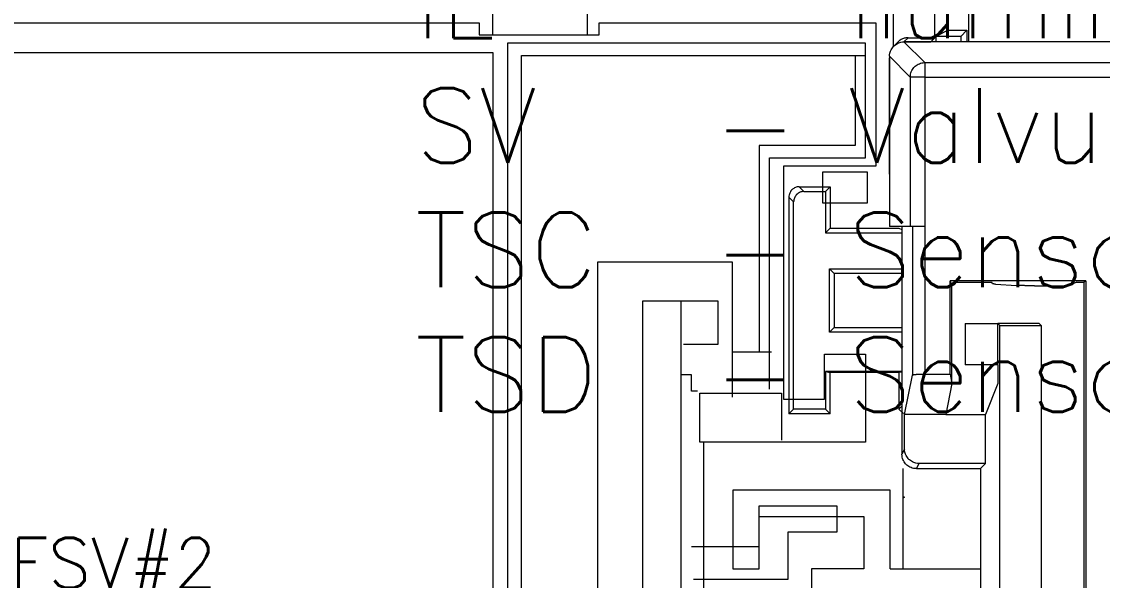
# Model space of a CAD drawing. Header units: inches. Extents: x 75782 to 87231, y -34126 to -18655.
# Drawn here: x 78450.7 to 78537.5, y -29345.7 to -29300.8 of the extents above; entities that cross this region are included whole.
import ezdxf

# ---------------------------------------------------------------- set-up
doc = ezdxf.new("R2010")
doc.units = ezdxf.units.IN
doc.header["$MEASUREMENT"] = 0
doc.layers.add('COMPONENTES', color=251, linetype='Continuous', lineweight=18)
doc.layers.add('TEXTOS', color=7, linetype='Continuous')
doc.styles.get("Standard").update_dxf_attribs({"font": 'ROMANS.SHX'})

# ---------------------------------------------------------------- blocks, each defined once
blk = doc.blocks.new('fusible1')
at = {"color": 0, "ltscale": 0.1}
for p, q in [((45820.972, 2917.893), (45820.972, 2937.893)), ((45820.972, 2937.893), (45830.972, 2937.893)), ((45830.972, 2937.893), (45830.972, 2917.893)), ((45820.972, 2933.893), (45830.972, 2933.893)), ((45830.972, 2921.893), (45820.972, 2921.893)), ((45820.972, 2917.893), (45830.972, 2917.893))]:
    blk.add_line(p, q, dxfattribs=at)
at = {"flags": 4}
for p in [(45834.923, 2927.893), (45834.923, 2922.893)]:
    blk.add_attdef('NAME', p, '', height=4, dxfattribs=at)
blk = doc.blocks.new('AK2-CM')
at = {"linetype": 'Continuous'}
for p, q in [((32193.27, 22610.89), (32193.27, 22614.37)), ((32193.27, 22610.89), (32193.27, 22614.37)), ((32208.44, 22614.37), (32208.44, 22610.89)), ((32208.44, 22614.37), (32208.44, 22610.89)), ((32081, 22612.79), (32191.05, 22612.79)), ((32081, 22612.79), (32191.05, 22612.79)), ((32191.05, 22612.79), (32191.05, 22610.89)), ((32191.05, 22612.79), (32191.05, 22610.89)), ((32210.34, 22612.79), (32253.67, 22612.79)), ((32210.34, 22612.79), (32253.67, 22612.79)), ((32210.34, 22610.89), (32210.34, 22612.79)), ((32210.34, 22610.89), (32210.34, 22612.79)), ((32253.49, 22612.79), (32254.81, 22612.79)), ((32253.49, 22612.79), (32254.81, 22612.79)), ((32254.81, 22612.79), (32254.81, 22589.78)), ((32254.81, 22612.79), (32254.81, 22589.78)), ((32191.05, 22610.89), (32210.34, 22610.89)), ((32191.05, 22610.89), (32210.34, 22610.89)), ((32078.47, 22608.05), (32193.27, 22608.05)), ((32078.47, 22608.05), (32193.27, 22608.05)), ((32193.27, 22608.05), (32193.27, 22412.93)), ((32193.27, 22608.05), (32193.27, 22412.93)), ((32195.59, 22609.51), (32195.59, 22413.43)), ((32195.59, 22609.51), (32195.59, 22413.43)), ((32253.16, 22609.51), (32195.59, 22609.51)), ((32253.16, 22609.51), (32195.59, 22609.51)), ((32253.16, 22591.1), (32253.16, 22609.51)), ((32253.16, 22591.1), (32253.16, 22609.51)), ((32197.89, 22413.1), (32197.89, 22607.53)), ((32197.89, 22413.1), (32197.89, 22607.53)), ((32197.89, 22607.53), (32253.16, 22607.53)), ((32197.89, 22607.53), (32253.16, 22607.53)), ((32251.52, 22607.53), (32251.52, 22593.07)), ((32251.52, 22607.53), (32251.52, 22593.07)), ((32236.05, 22593.07), (32236.05, 22559.87)), ((32236.05, 22593.07), (32236.05, 22559.87)), ((32251.52, 22593.07), (32236.05, 22593.07)), ((32251.52, 22593.07), (32236.05, 22593.07)), ((32237.7, 22591.1), (32253.16, 22591.1)), ((32237.7, 22553.95), (32237.7, 22591.1)), ((32237.7, 22591.1), (32253.16, 22591.1)), ((32237.7, 22553.95), (32237.7, 22591.1)), ((32240, 22589.78), (32240, 22552.31)), ((32254.81, 22589.78), (32240, 22589.78)), ((32240, 22589.78), (32240, 22552.31)), ((32254.81, 22589.78), (32240, 22589.78)), ((32210.06, 22574.33), (32210.06, 22425.92)), ((32210.06, 22574.33), (32210.06, 22425.92)), ((32231.78, 22574.33), (32210.06, 22574.33)), ((32231.78, 22574.33), (32210.06, 22574.33)), ((32231.78, 22552.64), (32231.78, 22574.33)), ((32231.78, 22552.64), (32231.78, 22574.33)), ((32217.3, 22568.09), (32217.3, 22432.16)), ((32217.3, 22568.09), (32217.3, 22432.16)), ((32229.47, 22568.09), (32217.3, 22568.09)), ((32229.47, 22568.09), (32217.3, 22568.09)), ((32223.55, 22432.16), (32223.55, 22568.09)), ((32223.55, 22432.16), (32223.55, 22568.09)), ((32229.47, 22561.18), (32229.47, 22568.09)), ((32229.47, 22561.18), (32229.47, 22568.09)), ((32223.88, 22561.18), (32229.47, 22561.18)), ((32223.88, 22561.18), (32229.47, 22561.18)), ((32238.03, 22559.87), (32231.78, 22559.87)), ((32238.03, 22559.87), (32231.78, 22559.87)), ((32246.58, 22559.54), (32253.16, 22559.54)), ((32246.58, 22552.31), (32246.58, 22559.54)), ((32246.58, 22559.54), (32253.16, 22559.54)), ((32246.58, 22552.31), (32246.58, 22559.54)), ((32253.16, 22559.54), (32253.16, 22545.41)), ((32253.16, 22559.54), (32253.16, 22545.41)), ((32225.2, 22556.25), (32223.55, 22556.25)), ((32225.2, 22556.25), (32223.55, 22556.25)), ((32225.2, 22553.62), (32225.2, 22556.25)), ((32225.2, 22553.62), (32225.2, 22556.25)), ((32226.18, 22553.62), (32225.2, 22553.62)), ((32226.18, 22553.62), (32225.2, 22553.62)), ((32226.51, 22553.3), (32239.67, 22553.3)), ((32226.51, 22545.41), (32226.51, 22553.3)), ((32226.51, 22553.3), (32239.67, 22553.3)), ((32226.51, 22545.41), (32226.51, 22553.3)), ((32239.67, 22553.3), (32239.67, 22545.73)), ((32239.67, 22553.3), (32239.67, 22545.73)), ((32240, 22552.31), (32246.58, 22552.31)), ((32240, 22552.31), (32246.58, 22552.31)), ((32253.16, 22545.41), (32226.51, 22545.41)), ((32253.16, 22545.41), (32226.51, 22545.41)), ((32227.17, 22454.52), (32227.17, 22545.41)), ((32227.17, 22454.52), (32227.17, 22545.41)), ((32236.05, 22528.64), (32236.05, 22535.22)), ((32236.05, 22528.64), (32236.05, 22535.22)), ((32236.05, 22535.22), (32248.56, 22535.22)), ((32236.05, 22535.22), (32248.56, 22535.22)), ((32248.56, 22535.22), (32248.56, 22530.94)), ((32248.56, 22535.22), (32248.56, 22530.94)), ((32240.66, 22530.94), (32240.66, 22523.38)), ((32248.56, 22530.94), (32240.66, 22530.94)), ((32240.66, 22530.94), (32240.66, 22523.38)), ((32248.56, 22530.94), (32240.66, 22530.94)), ((32225.2, 22528.64), (32236.05, 22528.64)), ((32225.2, 22528.64), (32236.05, 22528.64)), ((32240.66, 22523.38), (32225.53, 22523.38)), ((32240.66, 22523.38), (32225.53, 22523.38))]:
    blk.add_line(p, q, dxfattribs=at)
blk.add_lwpolyline([(32253.49, 22588.8), (32246.25, 22588.8), (32246.25, 22583.87), (32253.49, 22583.87)], close=True, dxfattribs=at)
blk.add_lwpolyline([(32253.49, 22588.8), (32246.25, 22588.8), (32246.25, 22583.87), (32253.49, 22583.87)], close=True, dxfattribs=at)
blk = doc.blocks.new('AK2-XM')
at = {"layer": 'COMPONENTES'}
for p, q in [((31785.659, 23374.168), (31785.659, 23401.836)), ((31779.628, 23373.817), (31779.628, 23378.604)), ((31782.948, 23374.499), (31782.948, 23377.469)), ((31784.02, 23375.101), (31784.02, 23376.397)), ((31784.02, 23375.101), (31783.03, 23374.606)), ((31784.02, 23375.101), (31785.518, 23375.101)), ((31785.518, 23375.101), (31785.023, 23374.606)), ((31785.518, 23375.101), (31785.518, 23374.168)), ((31779.639, 23373.828), (31779.969, 23374.158)), ((31800.896, 23374.168), (31780.459, 23374.168)), ((31782.129, 23372.498), (31780.459, 23374.168)), ((31780.461, 23374.168), (31780.792, 23374.499)), ((31780.461, 23374.168), (31782.618, 23374.168)), ((31780.792, 23374.499), (31782.948, 23374.499)), ((31782.618, 23374.168), (31782.948, 23374.499)), ((31785.023, 23374.606), (31783.03, 23374.606)), ((31783.03, 23374.606), (31783.03, 23374.168)), ((31785.023, 23374.606), (31785.023, 23374.168)), ((31779.298, 23373.008), (31779.298, 23359.341)), ((31780.968, 23371.338), (31779.298, 23373.008)), ((31782.129, 23372.498), (31822.625, 23372.498)), ((31782.129, 23372.498), (31782.129, 23371.338)), ((31780.968, 23371.338), (31780.968, 23359.341)), ((31782.129, 23371.338), (31780.968, 23371.338)), ((31782.129, 23371.338), (31820.703, 23371.338)), ((31782.129, 23371.338), (31782.129, 23359.341)), ((31772.043, 23362.526), (31772.423, 23362.146)), ((31772.043, 23362.526), (31774.532, 23362.526)), ((31772.423, 23362.146), (31774.153, 23362.146)), ((31774.532, 23362.526), (31774.153, 23362.146)), ((31774.153, 23362.146), (31774.153, 23358.828)), ((31774.532, 23362.526), (31774.532, 23359.207)), ((31771.214, 23361.696), (31771.214, 23344.275)), ((31771.214, 23361.696), (31771.593, 23361.317)), ((31771.593, 23344.654), (31771.593, 23361.317)), ((31774.532, 23359.207), (31774.153, 23358.828)), ((31774.153, 23358.828), (31780.296, 23358.828)), ((31774.532, 23359.207), (31780.057, 23359.207)), ((31780.296, 23359.341), (31779.298, 23359.341)), ((31780.057, 23359.207), (31780.296, 23359.088)), ((31780.296, 23359.341), (31780.296, 23341.045)), ((31780.968, 23359.341), (31780.296, 23359.341)), ((31781.133, 23359.341), (31780.968, 23359.341)), ((31781.133, 23359.341), (31781.133, 23347.399)), ((31782.129, 23359.341), (31781.133, 23359.341)), ((31782.129, 23359.341), (31782.129, 23347.484)), ((31774.474, 23355.947), (31780.296, 23355.947)), ((31774.474, 23350.854), (31774.474, 23355.947)), ((31774.474, 23355.947), (31774.854, 23355.568)), ((31780.296, 23355.568), (31774.854, 23355.568)), ((31774.854, 23355.568), (31774.854, 23351.233)), ((31795.062, 23354.982), (31784.165, 23354.982)), ((31784.165, 23347.484), (31784.165, 23354.982)), ((31784.317, 23354.679), (31784.165, 23354.982)), ((31784.317, 23354.679), (31784.411, 23354.866)), ((31784.317, 23346.724), (31784.317, 23354.679)), ((31784.411, 23354.866), (31787.522, 23354.866)), ((31787.587, 23354.736), (31787.522, 23354.866)), ((31787.809, 23354.708), (31789.511, 23354.605)), ((31790.948, 23354.576), (31793.627, 23354.576)), ((31794.352, 23354.866), (31793.627, 23354.576)), ((31794.352, 23354.866), (31794.946, 23354.866)), ((31795.062, 23354.982), (31794.946, 23354.866)), ((31794.946, 23280.365), (31794.946, 23354.866)), ((31795.062, 23354.982), (31795.062, 23280.25)), ((31774.854, 23351.233), (31774.474, 23350.854)), ((31780.296, 23350.854), (31774.474, 23350.854)), ((31774.854, 23351.233), (31780.296, 23351.233)), ((31785.385, 23351.548), (31785.385, 23348.23)), ((31785.385, 23351.548), (31788.006, 23351.548)), ((31788.006, 23348.23), (31788.006, 23351.548)), ((31791.324, 23351.548), (31788.006, 23351.548)), ((31788.006, 23351.548), (31788.164, 23351.389)), ((31788.164, 23283.842), (31788.164, 23351.389)), ((31788.164, 23351.389), (31791.483, 23351.389)), ((31791.483, 23351.389), (31791.324, 23351.548)), ((31791.483, 23351.389), (31791.483, 23283.842)), ((31788.006, 23348.23), (31785.385, 23348.23)), ((31788.006, 23348.23), (31788.006, 23346.724)), ((31780.296, 23347.688), (31774.153, 23347.688)), ((31774.153, 23347.688), (31774.153, 23344.654)), ((31774.153, 23347.688), (31774.532, 23347.593)), ((31780.057, 23347.593), (31774.532, 23347.593)), ((31774.532, 23344.275), (31774.532, 23347.593)), ((31780.296, 23347.623), (31780.057, 23347.593)), ((31780.057, 23347.593), (31780.057, 23344.656)), ((31780.503, 23344.24), (31781.133, 23347.399)), ((31782.129, 23347.484), (31784.165, 23347.484)), ((31784.165, 23347.484), (31784.317, 23346.724)), ((31784.317, 23346.724), (31783.821, 23344.24)), ((31788.006, 23346.724), (31787.014, 23344.24)), ((31771.214, 23344.275), (31771.593, 23344.654)), ((31774.153, 23344.654), (31771.593, 23344.654)), ((31774.532, 23344.275), (31774.153, 23344.654)), ((31780.057, 23344.656), (31780.296, 23344.895)), ((31780.41, 23344.302), (31780.057, 23344.656)), ((31774.532, 23344.275), (31771.214, 23344.275)), ((31783.821, 23344.24), (31780.503, 23344.24)), ((31780.503, 23341.459), (31780.503, 23344.24)), ((31783.821, 23344.24), (31787.014, 23344.24)), ((31787.014, 23340.298), (31787.014, 23344.24)), ((31780.503, 23341.459), (31780.296, 23341.045)), ((31781.664, 23340.298), (31781.457, 23339.884)), ((31787.014, 23340.298), (31781.664, 23340.298)), ((31787.014, 23340.298), (31786.6, 23339.884)), ((31780.396, 23331.828), (31780.396, 23339.884)), ((31781.457, 23339.884), (31786.6, 23339.884)), ((31786.6, 23339.884), (31786.6, 23295.348)), ((31779.343, 23338.145), (31766.71, 23338.145)), ((31766.71, 23338.145), (31766.71, 23331.828)), ((31779.343, 23331.828), (31779.343, 23338.145)), ((31780.41, 23337.671), (31780.468, 23337.525)), ((31768.815, 23336.039), (31777.237, 23336.039)), ((31768.815, 23331.828), (31768.815, 23336.039)), ((31777.237, 23336.039), (31777.237, 23331.828)), ((31766.71, 23331.828), (31768.815, 23331.828)), ((31777.237, 23331.828), (31773.026, 23331.828)), ((31773.026, 23331.828), (31773.026, 23329.196)), ((31779.343, 23331.828), (31786.6, 23331.828))]:
    blk.add_line(p, q, dxfattribs=at)
at = {"layer": 'COMPONENTES', "linetype": 'Continuous'}
blk.add_line((31779.3, 23363.543), (31779.3, 23372.877), dxfattribs=at)
at = {"layer": 'COMPONENTES'}
for points, knots in [([(31779.298, 23373.008), (31779.3, 23373.09), (31779.303, 23373.236), (31779.377, 23373.441), (31779.47, 23373.615), (31779.554, 23373.75), (31779.628, 23373.838), (31779.716, 23373.912), (31779.851, 23373.996), (31780.026, 23374.089), (31780.23, 23374.163), (31780.376, 23374.167), (31780.459, 23374.168)], [0, 0, 0, 0, 0.273484, 0.487793, 0.721609, 0.93584, 1.02062, 1.1054, 1.319632, 1.553447, 1.767756, 2.04124, 2.04124, 2.04124, 2.04124]), ([(31780.792, 23374.499), (31780.731, 23374.498), (31780.624, 23374.496), (31780.476, 23374.459), (31780.347, 23374.41), (31780.221, 23374.353), (31780.089, 23374.274), (31780.013, 23374.2), (31779.969, 23374.158)], [0, 0, 0, 0, 0.204052, 0.355071, 0.510957, 0.666849, 0.817954, 1.02213, 1.02213, 1.02213, 1.02213]), ([(31780.968, 23371.338), (31780.97, 23371.42), (31780.973, 23371.566), (31781.048, 23371.77), (31781.141, 23371.944), (31781.225, 23372.08), (31781.299, 23372.168), (31781.387, 23372.241), (31781.522, 23372.326), (31781.696, 23372.418), (31781.9, 23372.493), (31782.047, 23372.496), (31782.129, 23372.498)], [0, 0, 0, 0, 0.273176, 0.487294, 0.721112, 0.935365, 1.020165, 1.104966, 1.319219, 1.553037, 1.767154, 2.040331, 2.040331, 2.040331, 2.040331]), ([(31772.043, 23362.526), (31771.985, 23362.524), (31771.88, 23362.522), (31771.734, 23362.469), (31771.609, 23362.402), (31771.513, 23362.342), (31771.45, 23362.289), (31771.397, 23362.227), (31771.337, 23362.13), (31771.271, 23362.006), (31771.218, 23361.859), (31771.215, 23361.755), (31771.214, 23361.696)], [0, 0, 0, 0, 0.195377, 0.348493, 0.515601, 0.668718, 0.729318, 0.789917, 0.943034, 1.110142, 1.263258, 1.458635, 1.458635, 1.458635, 1.458635]), ([(31772.423, 23362.146), (31772.364, 23362.145), (31772.259, 23362.143), (31772.113, 23362.089), (31771.989, 23362.023), (31771.892, 23361.963), (31771.829, 23361.91), (31771.777, 23361.847), (31771.716, 23361.751), (31771.65, 23361.626), (31771.597, 23361.48), (31771.595, 23361.375), (31771.593, 23361.317)], [0, 0, 0, 0, 0.195377, 0.348493, 0.515601, 0.668718, 0.729318, 0.789917, 0.943034, 1.110142, 1.263258, 1.458635, 1.458635, 1.458635, 1.458635]), ([(31787.809, 23354.708), (31787.781, 23354.71), (31787.734, 23354.713), (31787.684, 23354.717), (31787.658, 23354.72), (31787.641, 23354.723), (31787.62, 23354.725), (31787.603, 23354.728), (31787.591, 23354.732), (31787.588, 23354.735), (31787.587, 23354.736)], [0, 0, 0, 0, 0.0958791, 0.1555807, 0.1690097, 0.1852226, 0.2126249, 0.2387782, 0.2458502, 0.2520733, 0.2520733, 0.2520733, 0.2520733]), ([(31790.948, 23354.576), (31790.94, 23354.576), (31790.928, 23354.576), (31790.915, 23354.576), (31790.909, 23354.576), (31790.873, 23354.576), (31790.783, 23354.577), (31790.642, 23354.577), (31790.486, 23354.578), (31790.344, 23354.58), (31790.214, 23354.582), (31790.116, 23354.584), (31790.044, 23354.586), (31789.994, 23354.587), (31789.943, 23354.588), (31789.893, 23354.589), (31789.844, 23354.591), (31789.792, 23354.593), (31789.733, 23354.595), (31789.676, 23354.597), (31789.626, 23354.599), (31789.589, 23354.601), (31789.558, 23354.603), (31789.541, 23354.604), (31789.533, 23354.604), (31789.529, 23354.604), (31789.522, 23354.605), (31789.515, 23354.605), (31789.511, 23354.605)], [0, 0, 0, 0, 0.026006, 0.041015, 0.044545, 0.047068, 0.15974, 0.347882, 0.52035, 0.681235, 0.825109, 0.955736, 1.011363, 1.067012, 1.123804, 1.182498, 1.233907, 1.2875, 1.359116, 1.431533, 1.478598, 1.525753, 1.557599, 1.580348, 1.582781, 1.585502, 1.5939, 1.60709, 1.60709, 1.60709, 1.60709]), ([(31781.133, 23347.399), (31781.135, 23347.402), (31781.138, 23347.408), (31781.147, 23347.411), (31781.154, 23347.414), (31781.161, 23347.417), (31781.169, 23347.419), (31781.178, 23347.422), (31781.189, 23347.425), (31781.203, 23347.428), (31781.219, 23347.431), (31781.234, 23347.433), (31781.248, 23347.436), (31781.261, 23347.438), (31781.275, 23347.44), (31781.291, 23347.442), (31781.309, 23347.445), (31781.325, 23347.447), (31781.339, 23347.448), (31781.354, 23347.45), (31781.37, 23347.452), (31781.389, 23347.454), (31781.41, 23347.456), (31781.439, 23347.458), (31781.475, 23347.461), (31781.52, 23347.465), (31781.567, 23347.468), (31781.617, 23347.471), (31781.666, 23347.473), (31781.715, 23347.475), (31781.765, 23347.478), (31781.843, 23347.481), (31781.964, 23347.484), (31782.069, 23347.484), (31782.129, 23347.484)], [0, 0, 0, 0, 0.010939, 0.022401, 0.030357, 0.037959, 0.047174, 0.056766, 0.070761, 0.085516, 0.104719, 0.123364, 0.137637, 0.151474, 0.168363, 0.186209, 0.206976, 0.226825, 0.241309, 0.255331, 0.275099, 0.295187, 0.320148, 0.345325, 0.392269, 0.44177, 0.497741, 0.551856, 0.60842, 0.66123, 0.718818, 0.775281, 0.923267, 1.124905, 1.124905, 1.124905, 1.124905]), ([(31781.664, 23340.298), (31781.582, 23340.3), (31781.435, 23340.303), (31781.231, 23340.378), (31781.057, 23340.47), (31780.921, 23340.555), (31780.833, 23340.629), (31780.76, 23340.716), (31780.675, 23340.852), (31780.583, 23341.026), (31780.508, 23341.231), (31780.505, 23341.377), (31780.503, 23341.459)], [0, 0, 0, 0, 0.273468, 0.487777, 0.721674, 0.935989, 1.020816, 1.10564, 1.319997, 1.553949, 1.768362, 2.041962, 2.041962, 2.041962, 2.041962]), ([(31781.457, 23339.884), (31781.375, 23339.886), (31781.228, 23339.889), (31781.024, 23339.963), (31780.85, 23340.056), (31780.714, 23340.14), (31780.626, 23340.214), (31780.553, 23340.302), (31780.468, 23340.438), (31780.376, 23340.612), (31780.301, 23340.816), (31780.298, 23340.963), (31780.296, 23341.045)], [0, 0, 0, 0, 0.273468, 0.487777, 0.721674, 0.935989, 1.020816, 1.10564, 1.319997, 1.553949, 1.768362, 2.041962, 2.041962, 2.041962, 2.041962])]:
    blk.add_open_spline(points, degree=3, knots=knots, dxfattribs=at)

msp = doc.modelspace()

# ---------------------------------------------------------------- block references
at = {"color": 0}
ref = msp.add_blockref('fusible1', (32603.317, -32274.163), dxfattribs=at)
ref.add_attrib('NAME', 'D4-FSV#2', (78438.24, -29346.27), dxfattribs={"height": 4})
ref.add_attrib('NAME', '4A', (78438.24, -29351.27), dxfattribs={"height": 4})
at = {"layer": 'COMPONENTES', "xscale": 0.5, "yscale": 0.5, "zscale": 0.5}
msp.add_blockref('AK2-CM', (62391.914, -40607.284), dxfattribs=at)
at = {"layer": 'COMPONENTES'}
msp.add_blockref('AK2-XM', (46741.126, -52676.581), dxfattribs=at)

# ---------------------------------------------------------------- texts
at = {"layer": 'TEXTOS', "insert": (78482.299, -29236.11), "char_height": 6, "attachment_point": 1}
msp.add_mtext_dynamic_manual_height_columns('CB^I- Interruptor\\PCV^I- Contactor Ventiladores\\PCR^I- Contactor Resistencias\\PTJ^I- Tarjeta de Control\\PMV^I- Moto Ventilador\\PR^I- Resistencia\\PIL^I- Iluminación\\PSV^I- Valvula Solenoide\\PTSC^I- Sensor de temp de control\\PTSD^I- Sensor de temp de fin de descongelación', width=252.14113, gutter_width=1250, heights=[0], dxfattribs=at)

doc.saveas('drawing.dxf')
